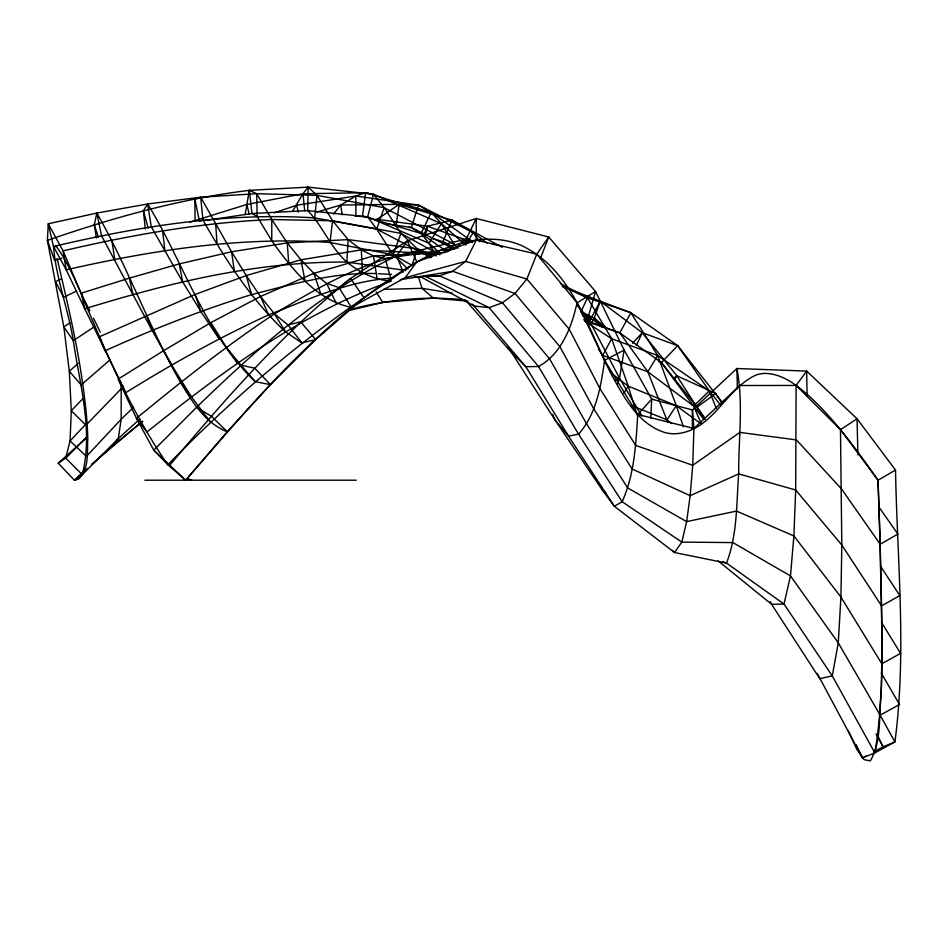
<?xml version="1.0" encoding="UTF-8"?>
<svg xmlns="http://www.w3.org/2000/svg" width="948" height="948" viewBox="0 0 948 948"><rect width="100%" height="100%" fill="white"/><g stroke="black" fill="none" stroke-linecap="round" stroke-linejoin="round"><path stroke-width="1.42" d="M817.223 673.388L862.431 757.95L874.85 752.878C886.38 683.982 880.704 613.735 880.194 544.247L841.599 489.061L796.439 439.919L739.878 432.406L692.727 465.278L635.717 445.442L600.001 388.751L569.404 329.466L526.898 278.996L465.61 261.399L405.294 277.657L351.435 307.377C315.933 300.208 291.688 268.616 271.756 240.721L271.792 219.509L256.695 193.688L249.312 190.347C180.238 198.784 113.025 217.673 47.4 240.354L63.848 326.965L69.311 371.261L71.301 410.768L70.057 440.927L65.744 458.121L58.231 463.181L74.406 480.209L78.4 479.214C89.408 469.319 86.991 452.232 87.797 438.841C87.299 418.447 84.834 398.16 81.836 378.003C75.911 337.689 66.277 298.075 57.105 258.413M692.372 428.78L692.431 409.951L736.88 368.511L806.665 371.095L857.028 418.755L895.516 470.042C897.152 560.552 906.845 651.821 894.924 741.929L874.85 752.878L832.273 675.877L784.008 604.054L726.5 563.1L722.577 561.441M245.153 214.521L249.312 190.347L308.124 187.123L307.709 210.61C322.853 226.098 330.342 247.487 346.849 262.075C359.683 272.384 374.804 280.217 391.512 281.035M466.096 244.631L466.25 239.038L476.216 218.455L548.726 237L595.581 291.522L624.14 350.073L651.726 399.144L650.707 418.222M458.05 248.234L453.974 244.027L384.177 207.659L317.023 195.359L256.695 193.688L200.692 197.22L147.639 203.986L96.838 213.051L48.265 223.787L53.491 246.504L66.194 269.836L84.799 308.811C169.716 282.575 257.418 261.304 346.849 262.075L348.094 239.607L332.594 220.754L317.023 195.359L308.124 187.123L302.969 193.736L292.494 211.38M84.372 470.943L74.406 480.209L82.275 474.687C93.473 430.522 79.715 384.639 73.316 340.699C68.173 309.012 56.086 278.522 53.491 246.504C138.894 226.359 226.667 212.186 314.653 217.898L317.023 195.359M61.691 258.176L54.652 260.439L47.4 240.354L48.265 223.787L63.066 250.876L66.194 269.836C152.557 250.213 241.195 236.171 329.987 242.487L332.594 220.754L400.968 233.398L439.765 254.846M316.822 212.068L340.747 205.029L399.144 204.353L451.935 220.137L473.206 232.627L465.444 244.963L441.436 223.692L373.5 194.245L365.644 192.728L362.491 215.978L421.042 233.469L447.172 251.86M396.039 225.766L399.144 204.353L418.471 205.088L473.206 232.627L487.319 243.375M617.717 383.762L619.518 378.193L624.14 350.073L604.599 360.359C600.902 386.085 596.505 414.098 578.529 434.172L568.516 436.127L554.864 419.727L508.057 347.075M96.423 237.995L94.302 224.901L96.838 213.051C128.11 267.834 149.239 327.747 180.618 382.518C192.397 401.964 205.029 423.045 227.247 431.731L270.429 384.639L315.72 339.585L363.996 297.755L416.764 261.897L476.323 240.105L536.781 254.123L577.059 302.839L604.599 360.359L637.743 414.454C635.942 443.889 634.461 474.462 622.149 501.729L614.375 506.303L602.371 490.128L554.864 419.727L552.637 414.312M425.296 235.839L427.501 226.252L451.935 220.137L502.333 247.321M407.972 269.031L393.088 254.68L376.723 229.12L367.658 216.902L373.5 194.245L308.124 187.123M429.989 257.797L431.103 253.531L442.052 252.903L373.476 255.924L313.871 273.332L260.475 296.487L210.823 322.64L163.672 350.642L118.062 379.153L136.453 418.329L153.766 450.181L167.855 464.781L185.678 480.209L227.247 431.731L211.368 416.231L196.544 407.332L153.766 450.181L185.678 480.209C256.398 398.835 327.664 312.413 422.855 258.614C448.025 245.532 476.927 235.294 505.616 240.65A78.032 77.7 -70.5 0 1 521.139 245.354C571.668 269.113 587.57 327.581 610.95 373.583C623.523 396.809 638.087 424.194 665.069 432.608A37.505 36.901 83.9 0 0 677.441 433.603C713.583 429.669 725.718 388.644 756.125 374.993A31.45 30.632 -85.9 0 1 765.226 373.417C782.953 373.69 797.588 385.86 810.22 397.022C836.397 421.599 857.549 450.893 878.026 480.209L880.194 544.247L897.922 534.056L878.618 506.659M585.745 321.704L587.938 317.853L595.581 291.522L577.059 302.839C571.608 327.214 561.595 353.746 538.535 366.521L525.808 366.698L510.012 350.902L465.207 299.758M408.552 227.425L411.373 227.484L418.471 205.088L355.832 196.011L296.641 205.266L274.351 212.79M411.918 265.535L417.381 248.897L400.968 233.398L384.177 207.659L373.5 194.245M314.653 217.898L376.723 229.12L384.177 207.659M591.244 323.126L594.242 318.161L600.238 301.191L562.306 286.237M329.987 242.487L393.088 254.68L400.968 233.398M540.265 258.768L548.726 237L536.781 254.123L526.898 278.996L515.013 293.465L502.44 302.756L489.144 307.662L474.521 306.062L420.402 276.674M451.935 220.137L442.989 241.716L454.424 248.566M424.111 234.31L427.501 226.252L472.128 242.107M580.875 312.046L587.452 297.838L630.894 312.733L677.702 345.664L721.724 401.845M636.416 345.262L642.282 332.724L600.238 301.191L589.265 321.656L583.921 319.594M436.364 255.996L428.946 243.245L421.042 233.469L431.269 212.423L418.471 205.088M560.434 283.582L587.452 297.838L611.673 338.768L602.655 355.358L605.677 363.594M667.902 422.583L647.804 371.77L619.802 332.878L630.894 312.733L600.238 301.191M587.452 321.479L589.668 317.675L581.799 313.883M598.532 349.219L602.655 355.358L647.804 371.77L657.663 355.476L630.894 312.733M674.644 379.401L676.825 375.787L642.282 332.724L632.577 343.212M623.725 393.408L628.228 386.144L611.673 338.768L584.987 321.265M145.317 229.049L143.385 210.705L147.639 203.986C183.876 262.892 204.211 333.092 255.285 381.689L270.429 384.639L254.68 368.12L240.993 365.241L226.311 347.312L210.823 322.64M355.156 216.049L367.658 216.902L428.946 243.245L441.436 223.692L431.269 212.423L365.644 192.728L302.969 193.736L246.836 204.46L189.647 222.235M631.522 405.602L667.025 419.822L676.28 405.673L657.663 355.476L611.673 338.768M196.544 407.332C256.671 348.9 320.412 292.245 396.726 255.865L407.356 240.851L476.216 218.455L476.323 240.105L465.61 261.399L452.765 271.306L439.268 275.844L414.122 277.053M405.294 277.657L416.764 261.897L407.356 240.851L350.559 278.487L338.993 287.611L326.574 283.369L313.871 273.332L300.919 259.811L287.244 242.889L271.792 219.509C201.308 222.531 131.654 234.879 63.066 250.876C94.504 323.837 122.268 399.037 167.855 464.781C227.876 403.078 293.122 346.636 363.996 297.755L350.559 278.487C282.99 333.198 225.351 398.646 169.822 465.195M448.76 250.912L453.974 244.027L441.436 223.692M92.015 464.378L112.93 445.56L118.322 438.533L139.877 419.004M55.446 246.776L56.039 246.03C70.389 265.547 78.293 289.448 89.859 310.731M333.506 214.058L340.747 205.029L355.832 196.011L365.644 192.728M86.126 423.815L70.057 440.927L86.434 456.367L121.178 419.253L133.656 407.19M82.523 399.025L71.301 410.768L85.972 425.178L123.607 386.274M658.777 361.615L661.443 362.622L677.702 345.664L709.341 390.92L720.255 404.678M86.6 437.277L65.744 458.121L82.275 474.687L118.322 438.533L121.178 419.253L121.214 382.352M701.082 423.377L693.652 406.052L709.341 390.92L657.663 355.476M91.956 464.058L142.39 421.303M58.231 463.181L86.351 437.881M74.406 480.209L87.619 468.336M78.139 363.416L69.311 371.261L81.208 384.935L109.885 359.944M443.427 252.832L455.076 248.281L466.25 239.038L473.265 241.195M466.25 239.038L396.726 255.865C352.929 267.431 312.982 290.444 274.517 313.883C226.311 345.724 181.044 381.653 136.453 418.329L146.976 431.944C221.512 372.446 299.426 313.835 390.173 281.58M112.93 445.56L142.793 421.315M673.435 378.347L676.825 375.787L715.823 393.503L722.175 403.374M691.767 404.689L697.053 407.13L715.823 393.503M69.808 322.889L63.848 326.965L73.316 340.699L94.184 326.823M374.389 219.663L377.292 219.272L399.144 204.353M584.229 320.175L587.938 317.853L619.518 378.193L641.879 416.077M393.42 278.06C349.8 280.324 308.787 299.189 268.592 314.878C219.261 337.5 171.849 363.973 125.8 392.65L84.799 308.811L81.244 293.181L129.366 278.131L179.267 263.899L231.573 251.777L287.244 242.889L348.094 239.607L417.381 248.897L435.037 255.498M848.199 730.541L856.66 749.027L864.078 759.668L870.359 760.877C882.233 740.163 878.44 714.697 881.261 691.85C882.908 621.284 880.384 550.729 878.026 480.209L895.516 470.042M615.619 380.302L619.518 378.193M866.294 755.864L862.431 757.95L856.103 744.642M874.032 751.681L883.05 746.799L894.924 741.929L879.389 713.856M60.731 279.103L55.505 281.675L63.635 297.257L76.67 291.048M431.103 253.531L361.342 249.869L300.919 259.811L246.243 275.548L195.146 294.437L99.54 336.73L104.955 350.867C152.687 329.252 201.486 310.02 251.576 294.603C292.043 284.376 333.471 272.23 375.526 273.545M200.692 197.22L202.943 220.066L199.436 221.322L194.826 198.855L200.692 197.22L231.573 251.777L246.243 275.548L260.475 296.487L274.517 313.883L285.478 331.859L301.902 342.915L315.72 339.585L300.623 321.822L288.026 324.963L274.517 313.883M348.39 309.949C385.966 299.769 425.391 295.575 464.165 299.864M347.264 310.956L382.755 302.436L433.414 298.134L467.98 301.168M400.257 279.648L452.765 271.306L515.013 293.465L559.901 346.707L593.721 408.742L632.162 469.023L690.156 495.686L738.693 473.893L795.68 489.986L841.812 545.017L881.581 605.879L899.83 595.605L880.36 566.015M205.278 220.457L251.978 213.537L307.709 210.61L367.658 216.902M348.094 239.607L361.342 249.869L373.476 255.924L385.196 258.484L455.076 248.281M428.01 276.188L439.268 275.844L502.44 302.756L549.65 358.936L586.634 423.91L627.742 487.971L686.648 521.625L736.525 511.091L793.891 535.952L840.923 597.062L881.83 663.778L900.6 653.362L881.344 622.113M383.596 289.413L422.026 288.322L452.35 293.181M144.89 480.209L356.329 480.209M271.792 219.509L332.594 220.754M378.453 273.699L391.595 274.422M493.102 244.383L498.695 244.892M377.292 219.272L427.501 226.252M346.849 262.075L405.791 270.464M386.547 223.799L411.373 227.484L454.282 249.099M582.783 315.708L589.668 317.675L604.006 327.653M430.511 237.877L442.989 241.716L455.81 248.577M584.88 320.91L619.802 332.878L661.443 362.622L697.053 407.13L704.743 417.985M186.946 478.467L191.875 480.209M642.282 332.724L677.702 345.664M590.651 322.166L619.802 332.878M613.214 374.673L628.228 386.144L676.28 405.673L699.683 422.867M562.247 286.379L587.452 297.838M425.202 276.271L489.144 307.662L538.535 366.521L578.529 434.172L622.149 501.729L681.825 542.126L732.899 542.588L790.478 575.934L838.269 642.863L880.159 715.159L899.534 704.518L881.225 673.009M581.243 311.726L594.242 318.161L606.756 328.245M376.723 229.12L431.02 257.631M417.381 248.897L431.494 256.541M393.088 254.68L412.38 265.535M271.756 240.721L257.121 216.476L251.978 213.537L249.312 190.347M411.373 227.484L421.042 233.469M431.269 212.423L472.756 241.835M647.804 371.77L693.652 406.052L703.475 418.98M667.025 419.822L671.634 423.495M718.134 560.884L771.589 604.291L819.747 678.65L832.273 675.877L838.269 642.863L840.923 597.062L841.812 545.017L840.473 429.693L796.119 385.445L739.831 385.516L693.936 428.472L692.727 465.278L690.156 495.686L686.648 521.625L681.825 542.126L674.526 552.53L614.375 506.303L568.516 436.127L525.808 366.698L472.377 304.154M605.772 492.948L602.371 490.128L600.878 485.945M433.414 298.134L422.026 288.322L418.459 277.041M428.946 243.245L440.95 253.922M202.943 220.066C225.861 260.404 251.493 299.888 285.478 331.859M672.511 550.421L674.526 552.53L726.5 563.1C737.508 534.731 736.347 503.755 738.693 473.893C738.433 438.853 743.635 403.149 736.88 368.511L737.39 388.751M240.993 365.241L255.285 381.689M577.427 305.694L587.938 317.853M594.242 318.161L601.411 326.811M288.026 324.963L301.902 342.915M180.618 382.518L210.764 422.512M878.026 480.209L840.473 429.693L857.028 418.755L857.904 454.933M661.443 362.622L693.652 406.052M473.206 232.627L479.688 241.704M226.311 347.312L237.391 363.333M147.639 203.986L151.265 226.821L182.644 281.876L200.81 311.406L219.083 338.886M697.053 407.13L705.063 419.526M676.825 375.787L704.542 419.087M453.974 244.027L456.332 247.772M376.19 291.984L382.755 302.436M338.993 287.611L351.435 307.377M96.838 213.051L101.566 235.827L152.071 330.354L171.635 365.004L191.377 396.904M163.672 350.642L171.635 365.004M876.094 733.87L883.05 746.799L877.315 734.842M100.287 332.132L93.485 318.184M326.574 283.369L336.41 303.597M770.357 601.672L771.589 604.291L784.008 604.054L790.478 575.934L793.891 535.952L795.68 489.986L796.119 385.445L806.665 371.095L807.104 396.063M260.475 296.487L268.592 314.878M709.341 390.92L716.297 408.41M396.726 255.865L403.149 272.218M146.525 315.305L152.071 330.354M676.28 405.673L683.366 426.659M313.871 273.332L320.874 294.081M195.146 294.437L200.81 311.406M94.302 224.901L98.426 237.249M628.228 386.144L637.115 415.046M385.196 258.484L391.121 279.624M246.243 275.548L251.576 294.603M143.385 210.705L148.208 228.231M246.836 204.46L249.265 214.402M296.641 205.266L298.264 212.091M129.366 278.131L132.91 294.544M300.919 259.811L305.055 280.999M179.267 263.899L182.644 281.876M373.476 255.924L377.15 278.842M111.84 240.152L114.732 259.42M340.747 205.029L342.169 214.864M231.573 251.777L234.393 271.389M162.606 230.767L164.881 250.651M302.969 193.736L304.723 210.859M287.244 242.889L288.784 264.089M215.658 223.55L217.033 244.098M361.342 249.869L362.373 272.823M256.695 193.688L257.121 216.476M194.826 198.855L195.063 220.149M355.832 196.011L355.879 216.334M651.726 399.144L637.743 414.454L693.936 428.472L692.431 409.951L651.726 399.144"/></g></svg>
